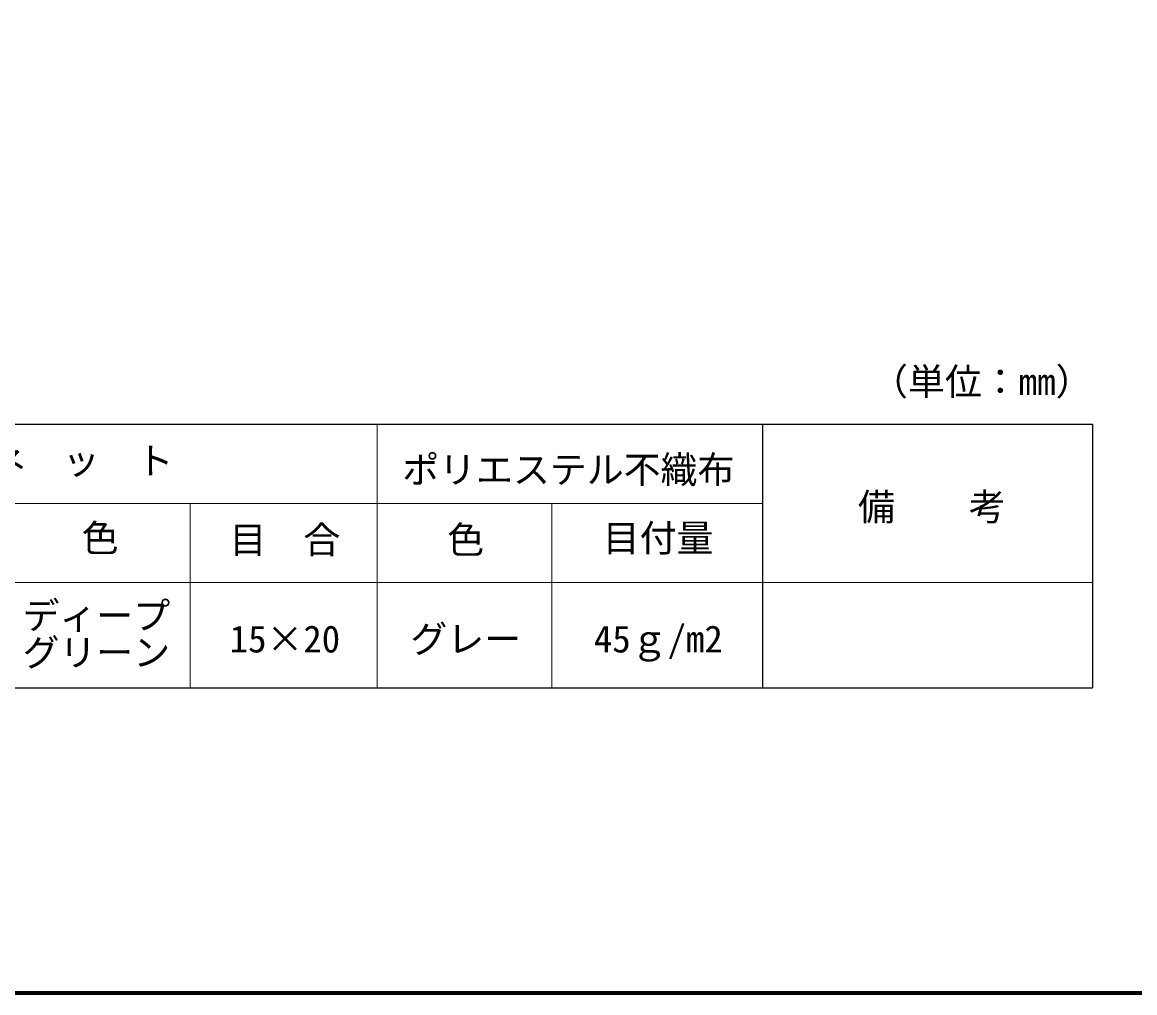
# Model space of a CAD drawing. Units: millimetres, scale not verified. Extents: x 200 to 8200, y 200 to 5838.
# Drawn here: x 2269 to 4379, y 200 to 2041 of the extents above; entities that cross this region are included whole.
import ezdxf
from ezdxf.enums import TextEntityAlignment as Align

# ---------------------------------------------------------------- set-up
doc = ezdxf.new("R2010")
doc.units = ezdxf.units.MM
doc.header["$LTSCALE"] = 20
for name, color, linetype, lineweight in [('C-MTR-FRAM', 5, 'Continuous', 25), ('C-MTR-LINE', 5, 'Continuous', 13), ('C-TTL', 2, 'Continuous', 70)]:
    doc.layers.add(name, color=color, linetype=linetype, lineweight=lineweight)
doc.layers.add('C-MTR-TXT', color=5, linetype='Continuous')
doc.styles.add('ＭＳ ゴシック', font='')
doc.styles.get('ＭＳ ゴシック').set_extended_font_data('MS Gothic')

msp = doc.modelspace()

# ---------------------------------------------------------------- linework, layer by layer
at = {"layer": 'C-MTR-FRAM'}
for p, q in [((523.94, 1278.33), (4298.94, 1278.33)), ((3672.91, 1278.33), (3672.91, 778.33)), ((4298.94, 1278.33), (4298.94, 778.33)), ((523.94, 778.33), (4298.94, 778.33))]:
    msp.add_line(p, q, dxfattribs=at)
at = {"layer": 'C-MTR-LINE'}
for p, q in [((2942.59, 1278.33), (2942.59, 778.33)), ((1814.94, 1128.33), (3672.91, 1128.33)), ((2587.89, 1128.33), (2587.89, 778.33)), ((3273.68, 1128.33), (3273.68, 778.33)), ((523.94, 978.33), (4298.94, 978.33))]:
    msp.add_line(p, q, dxfattribs=at)
at = {"layer": 'C-TTL'}
msp.add_lwpolyline([(200, 200), (8200, 200), (8200, 5740), (200, 5740)], close=True, dxfattribs=at)

# ---------------------------------------------------------------- texts
at = {"layer": 'C-MTR-TXT', "style": 'ＭＳ ゴシック'}
msp.add_text('（単位：mm）', height=51.32, dxfattribs=at).set_placement((3878.94, 1318.33), align=Align.BOTTOM_LEFT)
for s, p in [('ネ\u3000ッ\u3000ト', (2381.26, 1168.33)), ('色', (2417.15, 1021.47)), ('目\u3000合', (2767.48, 1018.33)), ('色', (3110.25, 1018.33)), ('目付量', (3475.06, 1021.47))]:
    msp.add_text(s, height=51.32, dxfattribs=at).set_placement(p, align=Align.BOTTOM_CENTER)
for s, p in [('ポリエステル不織布', (3304.88, 1192.41)), ('備\u3000\u3000考', (3994.14, 1121.74)), ('15×20', (2767.48, 871.17)), ('グレー', (3110.25, 871.17)), ('45ｇ/m2', (3475.54, 871.17))]:
    msp.add_text(s, height=51.32, dxfattribs=at).set_placement(p, align=Align.MIDDLE_CENTER)
for s, p in [('ディープ', (2269.92, 941.17)), ('グリーン', (2269.92, 871.17))]:
    msp.add_text(s, height=51.32, dxfattribs=at).set_placement(p, align=Align.TOP_LEFT)

doc.saveas('drawing.dxf')
